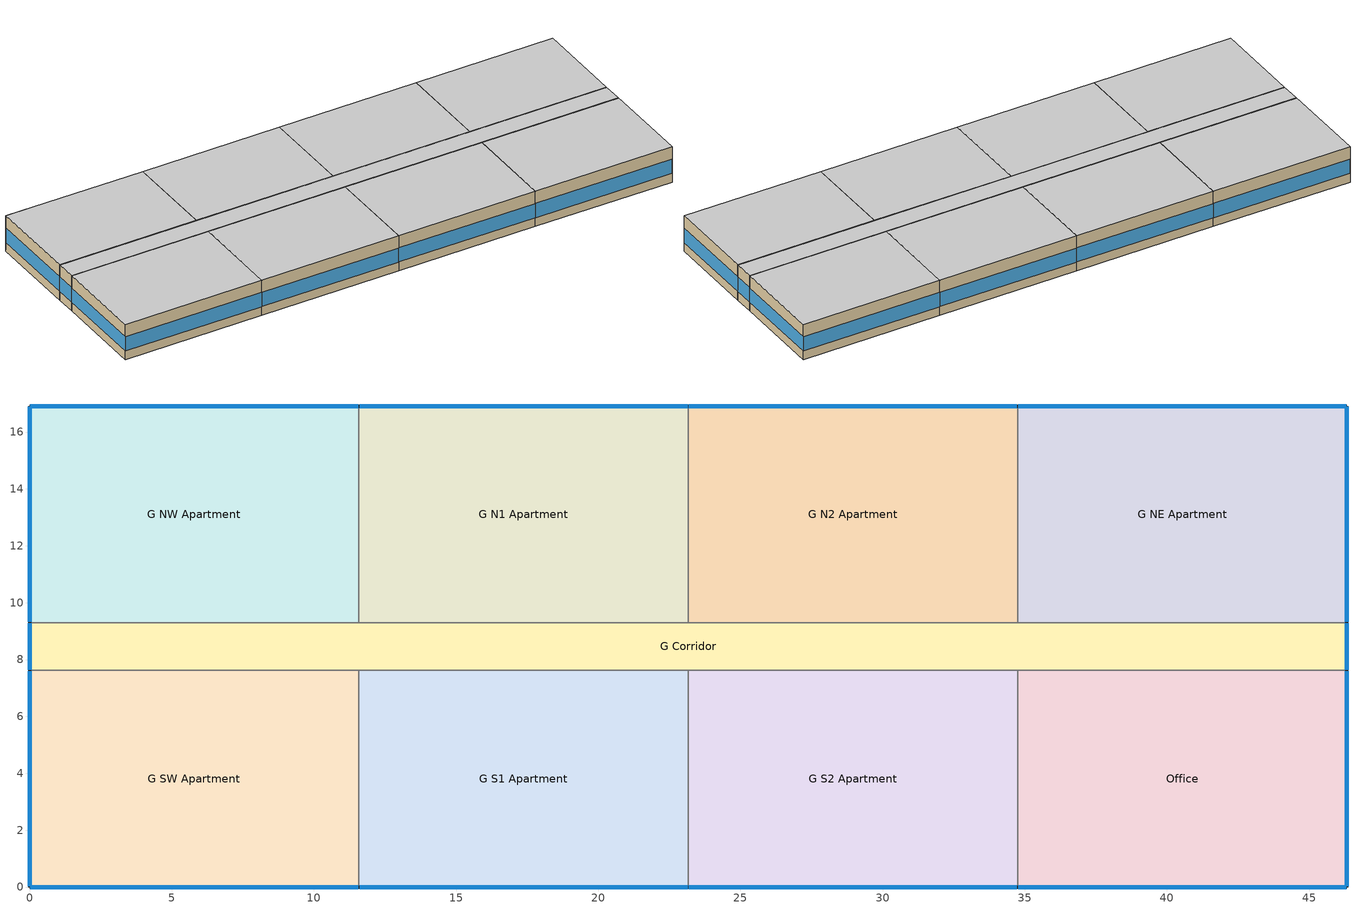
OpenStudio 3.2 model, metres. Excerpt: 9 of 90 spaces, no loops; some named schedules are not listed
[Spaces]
G S1 Apartment
 floor ground: 23.16,7.62 23.16,0 11.58,0 11.58,7.62 z0
 wall outside: 11.58,0 23.16,0 z0:3.05
 wall to G S2 Apartment: 23.16,0 23.16,7.62 z0:3.05
 wall to G Corridor: 23.16,7.62 11.58,7.62 z0:3.05
 wall to G SW Apartment: 11.58,7.62 11.58,0 z0:3.05
 window (BTAP-Ext-FixedWindow:U=0.190 SHGC=0.600): 11.61,0 23.14,0 z0.76:1.99
 ceiling to F2 S1 Apartment: 23.16,0 23.16,7.62 11.58,7.62 11.58,0 z3.05
Office
 floor ground: 46.33,7.62 46.33,0 34.75,0 34.75,7.62 z0
 wall outside: 34.75,0 46.33,0 46.33,7.62 z0:3.05
 wall to G S2 Apartment: 34.75,7.62 34.75,0 z0:3.05
 wall to G Corridor: 46.33,7.62 34.75,7.62 z0:3.05
 window (BTAP-Ext-FixedWindow:U=0.190 SHGC=0.600): 46.33,0.03 46.33,7.59 / 34.77,0 46.3,0 z0.76:1.99
 ceiling to F2 SE Apartment: 46.33,0 46.33,7.62 34.75,7.62 34.75,0 z3.05
G S2 Apartment
 floor ground: 34.75,7.62 34.75,0 23.16,0 23.16,7.62 z0
 wall outside: 23.16,0 34.75,0 z0:3.05
 wall to G Corridor: 34.75,7.62 23.16,7.62 z0:3.05
 window (BTAP-Ext-FixedWindow:U=0.190 SHGC=0.600): 23.19,0 34.72,0 z0.76:1.99
 ceiling to F2 S2 Apartment: 34.75,0 34.75,7.62 23.16,7.62 23.16,0 z3.05
G Corridor
 floor ground: 46.33,9.3 46.33,7.62 0,7.62 0,9.3 z0
 wall outside: 46.33,7.62 46.33,9.3 / 0,9.3 0,7.62 z0:3.05
 wall to G NW Apartment: 11.58,9.3 0,9.3 z0:3.05
 wall to G NE Apartment: 46.33,9.3 34.75,9.3 z0:3.05
 wall to G N1 Apartment: 23.16,9.3 11.58,9.3 z0:3.05
 wall to G SW Apartment: 0,7.62 11.58,7.62 z0:3.05
 wall to G N2 Apartment: 34.75,9.3 23.16,9.3 z0:3.05
 window (BTAP-Ext-FixedWindow:U=0.190 SHGC=0.600): 46.33,7.65 46.33,9.27 / 0,9.27 0,7.65 z0.76:2.02
 ceiling to F2 Corridor: 46.33,7.62 46.33,9.3 0,9.3 0,7.62 z3.05
G NW Apartment
 floor ground: 11.58,16.92 11.58,9.3 0,9.3 0,16.92 z0
 wall outside: 11.58,16.92 0,16.92 0,9.3 z0:3.05
 wall to G N1 Apartment: 11.58,9.3 11.58,16.92 z0:3.05
 window (BTAP-Ext-FixedWindow:U=0.190 SHGC=0.600): 11.56,16.92 0.03,16.92 / 0,16.89 0,9.32 z0.76:1.99
 ceiling to F2 NW Apartment: 11.58,9.3 11.58,16.92 0,16.92 0,9.3 z3.05
G N1 Apartment
 floor ground: 23.16,16.92 23.16,9.3 11.58,9.3 11.58,16.92 z0
 wall outside: 23.16,16.92 11.58,16.92 z0:3.05
 wall to G N2 Apartment: 23.16,9.3 23.16,16.92 z0:3.05
 window (BTAP-Ext-FixedWindow:U=0.190 SHGC=0.600): 23.14,16.92 11.61,16.92 z0.76:1.99
 ceiling to F2 N1 Apartment: 23.16,9.3 23.16,16.92 11.58,16.92 11.58,9.3 z3.05
G N2 Apartment
 floor ground: 34.75,16.92 34.75,9.3 23.16,9.3 23.16,16.92 z0
 wall outside: 34.75,16.92 23.16,16.92 z0:3.05
 wall to G NE Apartment: 34.75,9.3 34.75,16.92 z0:3.05
 window (BTAP-Ext-FixedWindow:U=0.190 SHGC=0.600): 34.72,16.92 23.19,16.92 z0.76:1.99
 ceiling to F2 N2 Apartment: 34.75,9.3 34.75,16.92 23.16,16.92 23.16,9.3 z3.05
G NE Apartment
 floor ground: 46.33,16.92 46.33,9.3 34.75,9.3 34.75,16.92 z0
 wall outside: 46.33,9.3 46.33,16.92 34.75,16.92 z0:3.05
 window (BTAP-Ext-FixedWindow:U=0.190 SHGC=0.600): 46.33,9.32 46.33,16.89 / 46.3,16.92 34.77,16.92 z0.76:1.99
 ceiling to F2 NE Apartment: 46.33,9.3 46.33,16.92 34.75,16.92 34.75,9.3 z3.05
G SW Apartment
 floor ground: 11.58,7.62 11.58,0 0,0 0,7.62 z0
 wall outside: 0,7.62 0,0 11.58,0 z0:3.05
 window (BTAP-Ext-FixedWindow:U=0.190 SHGC=0.600): 0.03,0 11.56,0 / 0,7.59 0,0.03 z0.76:1.99
 ceiling to F2 SW Apartment: 11.58,0 11.58,7.62 0,7.62 0,0 z3.05
[Site]
Toronto Pearson Intl AP_ON_CAN: Latitude {deg}=43.677; Longitude {deg}=-79.631; Time Zone {hr}=-5; Elevation {m}=173.4; Terrain=City
[Building]
HighriseApartment: North Axis {deg}=0; Default Construction Set=BTAP-Mass at hdd = 3890.0; Standards Number of Stories=10; Standards Number of Above Ground Stories=10; Standards Template=NECB2017; Standards Building Type=HighriseApartment
[Site:WaterMainsTemperature]
Calculation Method=Correlation; Annual Average Outdoor Air Temperature {C}=9.05833; Maximum Difference In Monthly Average Outdoor Air Temperatures {deltaC}=28.3
[Site:GroundTemperature:BuildingSurface]
19.527, 19.502, 19.536, 19.598, 20.002, 21.64, 22.225, 22.375, 21.449, 20.121, 19.802, 19.633
[SizingPeriod:DesignDay] Barometric Pressure {Pa}=99259; Sky Clearness=0; Rain Indicator=0; Snow Indicator=0; Day of Month=21; Daylight Saving Time Indicator=0; Humidity Indicating Type=Wetbulb; Dry-Bulb Temperature Range Modifier Type=DefaultMultipliers
Name | Maximum Dry-Bulb Temperature {C} | Daily Dry-Bulb Temperature Range {deltaC} | Humidity Indicating Conditions at Maximum Dry-Bulb | Wind Speed {m/s} | Wind Direction {deg} | Month | Day Type | Solar Model Indicator | ASHRAE Taub | ASHRAE Taud
Toronto Pearson Intl AP Ann Clg .4% Condns DB=>MWB | 31.3 | 9.7 | 22.4 | 6 | 270 | 7 | SummerDesignDay | ASHRAETau | 0.425 | 2.27
Toronto Pearson Intl AP Ann Htg 99.6% Condns DB | -18 | 0 | -18 | 5.2 | 0 | 1 | WinterDesignDay | ASHRAEClearSky
[Material:NoMass] Roughness=Smooth; Thermal Absorptance=0.9; Solar Absorptance=0.7
Name | Thermal Resistance {m2-K/W} | Visible Absorptance
Typical Carpet Pad; Typical Carpet Pad 1 | 0.21648 | 0.8
Typical Insulation 1 | 5.20402 | 0.7
Typical Insulation 2 | 3.32618 | 0.7
Typical Insulation 3 | 6.41024 | 0.7
Typical Carpet Pad 2 | 1.25503 | 0.8
Typical Carpet Pad 3; Typical Carpet Pad 4 | 2.57255 | 0.8
Typical Insulation 4 | 0.526298 | 0.7
Typical Insulation 5 | 0.526316 | 0.7
[Material]
Name | Roughness | Thickness {m} | Conductivity {W/m-K} | Density {kg/m3} | Specific Heat {J/kg-K} | Thermal Absorptance | Solar Absorptance | Visible Absorptance
G05 25mm wood | MediumSmooth | 0.0254 | 0.15 | 608 | 1630 | 0.9 | 0.5 | 0.5
100mm Normalweight concrete floor 1 | MediumSmooth | 0.1016 | 2.31 | 2322 | 832
G01 13mm gypsum board 1 | Smooth | 0.0127 | 0.16 | 800 | 1090 | 0.9 | 0.7 | 0.5
4 in. Normalweight Concrete Floor 1 | MediumRough | 0.1016 | 2.31 | 2322 | 832 | 0.9 | 0.7 | 0.7
1IN Stucco 1 | Smooth | 0.0253 | 0.6918 | 1858 | 837 | 0.9 | 0.7 | 0.92
8IN CONCRETE HW RefBldg 1 | Rough | 0.2032 | 1.311 | 2240 | 836.8 | 0.9 | 0.7 | 0.7
1/2IN Gypsum 1 | Smooth | 0.0127 | 0.16 | 784.9 | 830 | 0.9 | 0.4 | 0.4
Metal Roof Surface 1; F08 Metal surface 1 | Smooth | 0.0008 | 45.28 | 7824 | 500 | 0.9 | 0.7 | 0.7
6 in. Normalweight Concrete Floor 1; 6 in. Normalweight Concrete Floor 2; 6 in. Normalweight Concrete Floor 3 | MediumRough | 0.1524 | 2.31 | 2322 | 832 | 0.9 | 0.7 | 0.7
[Construction]
BTAP-Int-Partition; BTAP-Int-Door: G05 25mm wood
BTAP-Int-Floor: 100mm Normalweight concrete floor 1, Typical Carpet Pad
BTAP-Int-Wall: G01 13mm gypsum board 1, G01 13mm gypsum board 1
BTAP-Int-Ceiling: Typical Carpet Pad, 100mm Normalweight concrete floor 1
BTAP-Int-Window: SimpleGlazing
BTAP-Ext-Floor-Mass:U-0.183: Typical Insulation 1, 4 in. Normalweight Concrete Floor 1, Typical Carpet Pad 1
BTAP-Ext-Wall-Mass:U-0.278: 1IN Stucco 1, 8IN CONCRETE HW RefBldg 1, Typical Insulation 2, 1/2IN Gypsum 1
BTAP-Ext-Roof-Metal:U-0.156: Metal Roof Surface 1, Typical Insulation 3
BTAP-Grnd-Floor-Mass:U-0.757: 6 in. Normalweight Concrete Floor 1, Typical Carpet Pad 2
BTAP-Grnd-Wall-Mass:U-0.379: 6 in. Normalweight Concrete Floor 2, Typical Carpet Pad 3
BTAP-Grnd-Roof-Mass:U-0.379: 6 in. Normalweight Concrete Floor 3, Typical Carpet Pad 4
BTAP-Ext-FixedWindow:U=0.190 SHGC=0.600; BTAP-Ext-GlassDoors:U=0.190 SHGC=0.600; BTAP-Ext-Skylights:U=0.190 SHGC=0.600; BTAP-Ext-DaylightDomes:U=0.190 SHGC=0.600; BTAP-Ext-DaylightDiffuser:U=0.190 SHGC=0.600: SimpleGlazing:U=0.190 SHGC=0.600
BTAP-Ext-Door:U-1.9: F08 Metal surface 1, Typical Insulation 4
BTAP-Ext-OverHeadDoor:U-1.9: Typical Insulation 5
[DefaultConstructionSet]
BTAP-Mass at hdd = 3890.0: Default Exterior Surface Constructions=BTAP-Mass at hdd = 3890.0; Default Interior Surface Constructions=Default Surface Constructions 2; Default Ground Contact Surface Constructions=BTAP-Mass at hdd = 3890.0 1; Default Exterior SubSurface Constructions=BTAP-Mass at hdd = 3890.0; Default Interior SubSurface Constructions=Default Sub Surface Constructions 2; Interior Partition Construction=BTAP-Int-Partition
[DefaultSurfaceConstructions]
Name | Floor Construction | Wall Construction | Roof Ceiling Construction
Default Surface Constructions 2 | BTAP-Int-Floor | BTAP-Int-Wall | BTAP-Int-Ceiling
BTAP-Mass at hdd = 3890.0 | BTAP-Ext-Floor-Mass:U-0.183 | BTAP-Ext-Wall-Mass:U-0.278 | BTAP-Ext-Roof-Metal:U-0.156
BTAP-Mass at hdd = 3890.0 1 | BTAP-Grnd-Floor-Mass:U-0.757 | BTAP-Grnd-Wall-Mass:U-0.379 | BTAP-Grnd-Roof-Mass:U-0.379
[DefaultSubSurfaceConstructions]
Name | Fixed Window Construction | Operable Window Construction | Door Construction | Glass Door Construction | Overhead Door Construction | Skylight Construction | Tubular Daylight Dome Construction | Tubular Daylight Diffuser Construction
Default Sub Surface Constructions 2 | BTAP-Int-Window | BTAP-Int-Window | BTAP-Int-Door
BTAP-Mass at hdd = 3890.0 | BTAP-Ext-FixedWindow:U=0.190 SHGC=0.600 | BTAP-Ext-FixedWindow:U=0.190 SHGC=0.600 | BTAP-Ext-Door:U-1.9 | BTAP-Ext-GlassDoors:U=0.190 SHGC=0.600 | BTAP-Ext-OverHeadDoor:U-1.9 | BTAP-Ext-Skylights:U=0.190 SHGC=0.600 | BTAP-Ext-DaylightDomes:U=0.190 SHGC=0.600 | BTAP-Ext-DaylightDiffuser:U=0.190 SHGC=0.600
[WindowMaterial:SimpleGlazingSystem] Solar Heat Gain Coefficient=0.6; Visible Transmittance=0.21
Name | U-Factor {W/m2-K}
SimpleGlazing | 2.2
SimpleGlazing:U=0.190 SHGC=0.600 | 1.9
[Space] Building Story=Building Story 1; Part of Total Floor Area=Yes
Name | Space Type | Thermal Zone
G S1 Apartment | Space Function Dwelling units general | DU_BT=Space Function_ST=Dwelling units general_FL=Building Story 1_SCHG 3
Office | Space Function Dwelling units general 1 | DU_BT=Space Function_ST=Dwelling units general_FL=Building Story 1_SCHG 4
G N2 Apartment | Space Function Dwelling units general | DU_BT=Space Function_ST=Dwelling units general_FL=Building Story 1_SCHG 2
G S2 Apartment | Space Function Dwelling units general | DU_BT=Space Function_ST=Dwelling units general_FL=Building Story 1_SCHG 1
G Corridor | Space Function Corridor/Transition area other-sch-G | WILD_ST=Corridor/Transition area other-sch-G_FL=Building Story 1_SCH=G
G NW Apartment | Space Function Dwelling units general | DU_BT=Space Function_ST=Dwelling units general_FL=Building Story 1_SCHG
G N1 Apartment | Space Function Dwelling units general | DU_BT=Space Function_ST=Dwelling units general_FL=Building Story 1_SCHG 6
G SW Apartment | Space Function Dwelling units general | DU_BT=Space Function_ST=Dwelling units general_FL=Building Story 1_SCHG 7
G NE Apartment | Space Function Dwelling units general | DU_BT=Space Function_ST=Dwelling units general_FL=Building Story 1_SCHG 5
[EvaporativeFluidCooler:SingleSpeed]
Central Tower: Design Air Flow Rate {m3/s}=autosize; Fan Power at Design Air Flow Rate {W}=autosize; Design Spray Water Flow Rate {m3/s}=0.002208; Performance Input Method=UFactorTimesAreaAndDesignWaterFlowRate; U-factor Times Area Value at Design Air Flow Rate {W/K}=autosize; Design Water Flow Rate {m3/s}=autosize; Capacity Control=FanCycling; Sizing Factor=1; Evaporation Loss Mode=SaturatedExit; Drift Loss Percent {percent}=0.008; Blowdown Calculation Mode=ConcentrationRatio; Blowdown Concentration Ratio=3
[BuildingStory]
Building Story 1: Nominal Z Coordinate {m}=0
[SpaceType] Standards Building Type=Space Function
Name | Default Schedule Set | Design Specification Outdoor Air Object | Standards Space Type
Space Function Dwelling units general 1 | Space Function Dwelling units general 1 Schedule Set | Space Function Dwelling units general 1 Ventilation | Dwelling units general
Space Function Corridor/Transition area other-sch-G | Space Function Corridor/Transition area other-sch-G Schedule Set | Space Function Corridor/Transition area other-sch-G Ventilation | Corridor/Transition area other-sch-G
Space Function Dwelling units general | Space Function Dwelling units general Schedule Set | Space Function Dwelling units general Ventilation | Dwelling units general
[People:Definition] Number of People Calculation Method=People/Area; Fraction Radiant=0.3
Name | People per Space Floor Area {person/m2}
Space Function Corridor/Transition area other-sch-G People Definition | 0.0100036
Space Function Dwelling units general People Definition; Space Function Dwelling units general 1 People Definition | 0.0400145
[People] Work Efficiency Schedule=Work Efficiency Schedule; Clothing Insulation Schedule=Clothing Schedule; Air Velocity Schedule=Air Velocity Schedule; Multiplier=1
Name | People Definition | Space or SpaceType
Space Function Corridor/Transition area other-sch-G People | Space Function Corridor/Transition area other-sch-G People Definition | Space Function Corridor/Transition area other-sch-G
Space Function Dwelling units general People | Space Function Dwelling units general People Definition | Space Function Dwelling units general
Space Function Dwelling units general 1 People | Space Function Dwelling units general 1 People Definition | Space Function Dwelling units general 1
[Lights:Definition] Design Level Calculation Method=Watts/Area; Fraction Radiant=0.5; Fraction Visible=0.2
Name | Watts per Space Floor Area {W/m2}
Space Function Corridor/Transition area other-sch-G Lights Definition | 7.10258
Space Function Dwelling units general Lights Definition; Space Function Dwelling units general 1 Lights Definition | 5.00182
[Lights] Fraction Replaceable=1
Name | Lights Definition | Space or SpaceType
Space Function Corridor/Transition area other-sch-G Lights | Space Function Corridor/Transition area other-sch-G Lights Definition | Space Function Corridor/Transition area other-sch-G
Space Function Dwelling units general Lights | Space Function Dwelling units general Lights Definition | Space Function Dwelling units general
Space Function Dwelling units general 1 Lights | Space Function Dwelling units general 1 Lights Definition | Space Function Dwelling units general 1
[DesignSpecification:OutdoorAir] Outdoor Air Method=Sum
Name | Outdoor Air Flow per Floor Area {m3/s-m2}
Space Function Corridor/Transition area other-sch-G Ventilation | 0.000254
Space Function Dwelling units general Ventilation; Space Function Dwelling units general 1 Ventilation | 0.0003048
[DefaultScheduleSet] Number of People Schedule=NECB-G-Occupancy; People Activity Level Schedule=NECB-Activity; Lighting Schedule=NECB-G-Lighting; Electric Equipment Schedule=NECB-G-Electric-Equipment; Infiltration Schedule=Always On
Space Function Corridor/Transition area other-sch-G Schedule Set; Space Function Dwelling units general Schedule Set; Space Function Dwelling units general 1 Schedule Set
[ThermostatSetpoint:DualSetpoint] Heating Setpoint Temperature Schedule=NECB-G-Thermostat Setpoint-Heating; Cooling Setpoint Temperature Schedule=NECB-G-Thermostat Setpoint-Cooling
Space Function Dwelling units general Thermostat 159; Space Function Dwelling units general Thermostat 183; Space Function Dwelling units general Thermostat 198; Space Function Dwelling units general Thermostat 200; Space Function Dwelling units general 1 Thermostat 3; Space Function Dwelling units general Thermostat 202; Space Function Dwelling units general Thermostat 209; Space Function Dwelling units general Thermostat 222; Space Function Corridor/Transition area other-sch-G Thermostat 25
[ElectricEquipment:Definition] Design Level Calculation Method=Watts/Area; Watts per Space Floor Area {W/m2}=5.00182; Fraction Radiant=0.5
Space Function Dwelling units general Elec Equip Definition; Space Function Dwelling units general 1 Elec Equip Definition
[ElectricEquipment]
Name | Electric Equipment Definition | Space or SpaceType
Space Function Dwelling units general Elec Equip | Space Function Dwelling units general Elec Equip Definition | Space Function Dwelling units general
Space Function Dwelling units general 1 Elec Equip | Space Function Dwelling units general 1 Elec Equip Definition | Space Function Dwelling units general 1
[SpaceInfiltration:DesignFlowRate] Schedule=Always On Discrete; Design Flow Rate Calculation Method=Flow/ExteriorArea; Flow per Exterior Surface Area {m3/s-m2}=0.00025; Constant Term Coefficient=0; Temperature Term Coefficient=0; Velocity Term Coefficient=0.224; Velocity Squared Term Coefficient=0
Name | Space or SpaceType
G Corridor Infiltration | G Corridor
G N1 Apartment Infiltration | G N1 Apartment
G N2 Apartment Infiltration | G N2 Apartment
G NE Apartment Infiltration | G NE Apartment
G NW Apartment Infiltration | G NW Apartment
G S1 Apartment Infiltration | G S1 Apartment
G S2 Apartment Infiltration | G S2 Apartment
G SW Apartment Infiltration | G SW Apartment
Office Infiltration | Office
[ThermalZone] Use Ideal Air Loads=No
Name | Thermostat
DU_BT=Space Function_ST=Dwelling units general_FL=Building Story 1_SCHG | Space Function Dwelling units general Thermostat 159
DU_BT=Space Function_ST=Dwelling units general_FL=Building Story 1_SCHG 1 | Space Function Dwelling units general Thermostat 183
DU_BT=Space Function_ST=Dwelling units general_FL=Building Story 1_SCHG 2 | Space Function Dwelling units general Thermostat 198
DU_BT=Space Function_ST=Dwelling units general_FL=Building Story 1_SCHG 3 | Space Function Dwelling units general Thermostat 200
DU_BT=Space Function_ST=Dwelling units general_FL=Building Story 1_SCHG 4 | Space Function Dwelling units general 1 Thermostat 3
DU_BT=Space Function_ST=Dwelling units general_FL=Building Story 1_SCHG 5 | Space Function Dwelling units general Thermostat 202
DU_BT=Space Function_ST=Dwelling units general_FL=Building Story 1_SCHG 6 | Space Function Dwelling units general Thermostat 209
DU_BT=Space Function_ST=Dwelling units general_FL=Building Story 1_SCHG 7 | Space Function Dwelling units general Thermostat 222
WILD_ST=Corridor/Transition area other-sch-G_FL=Building Story 1_SCH=G | Space Function Corridor/Transition area other-sch-G Thermostat 25
[AvailabilityManager:NightCycle] Applicability Schedule=Always On Discrete; Control Type=CycleOnAny; Thermostat Tolerance {deltaC}=1; Cycling Run Time {s}=3600
Availability Manager Night Cycle 1; Availability Manager Night Cycle 2
[HeatExchanger:AirToAir:SensibleAndLatent] Availability Schedule=Always On Discrete; Nominal Supply Air Flow Rate {m3/s}=autosize; Sensible Effectiveness at 100% Heating Air Flow=0.5; Latent Effectiveness at 100% Heating Air Flow=0.5; Sensible Effectiveness at 75% Heating Air Flow=0.5; Latent Effectiveness at 75% Heating Air Flow=0.5; Sensible Effectiveness at 100% Cooling Air Flow=0.5; Latent Effectiveness at 100% Cooling Air Flow=0.5; Sensible Effectiveness at 75% Cooling Air Flow=0.5; Latent Effectiveness at 75% Cooling Air Flow=0.5; Supply Air Outlet Temperature Control=Yes; Heat Exchanger Type=Rotary; Frost Control Type=ExhaustOnly; Threshold Temperature {C}=-23.3; Initial Defrost Time Fraction=0.167; Rate of Defrost Time Fraction Increase {1/K}=1.44; Economizer Lockout=Yes
Name | Nominal Electric Power {W}
sys_1|doas|shr>none|sc>dx|sh>c-hw|ssf>cv|zh>b-hw|zc>ptac|srf>none| ERV | 1593.96
sys_4|mixed|shr>none|sc>dx|sh>c-g|ssf>cv|zh>b-hw|zc>none|srf>none| ERV | 191.529
[SetpointManager:OutdoorAirPretreat] Minimum Setpoint Temperature {C}=-99; Maximum Setpoint Temperature {C}=99; Minimum Setpoint Humidity Ratio {kgWater/kgDryAir}=1e-05; Maximum Setpoint Humidity Ratio {kgWater/kgDryAir}=1
Setpoint Manager Outdoor Air Pretreat 1; Setpoint Manager Outdoor Air Pretreat 2
[Schedule:Ruleset]
Clothing Schedule: Default Day Schedule=Clothing Schedule Default Winter Clothes
Air Velocity Schedule: Default Day Schedule=Air Velocity Schedule Default
Work Efficiency Schedule: Default Day Schedule=Work Efficiency Schedule Default
NECB-G-Occupancy: Default Day Schedule=NECB-G-Occupancy Default
NECB-Activity: Default Day Schedule=NECB-Activity Default; Summer Design Day Schedule=NECB-Activity Summer Design Day; Winter Design Day Schedule=NECB-Activity Winter Design Day
NECB-G-Lighting: Default Day Schedule=NECB-G-Lighting Default
NECB-G-Electric-Equipment: Default Day Schedule=NECB-G-Electric-Equipment Default
Always On: Default Day Schedule=Always On Default
NECB-G-Thermostat Setpoint-Heating: Default Day Schedule=NECB-G-Thermostat Setpoint-Heating Default
NECB-G-Thermostat Setpoint-Cooling: Default Day Schedule=NECB-G-Thermostat Setpoint-Cooling Default
[Schedule:Day]
NECB-G-Occupancy Default: 7, 0, 0.9, 8, 0, 0.7, 9, 0, 0.4, 17, 0, 0.3, 18, 0, 0.5, 24, 0, 0.9
NECB-Activity Default; NECB-Activity Winter Design Day; NECB-Activity Summer Design Day: 24, 0, 130
NECB-G-Lighting Default: 1, 0, 0.3, 6, 0, 0, 7, 0, 0.2, 9, 0, 0.5, 19, 0, 0, 22, 0, 0.9, 23, 0, 0.8, 24, 0, 0.6
NECB-G-Thermostat Setpoint-Heating Default: 1, 0, 22, 7, 0, 18, 8, 0, 20, 24, 0, 22
NECB-G-Thermostat Setpoint-Cooling Default: 24, 0, 24
[Schedule:Rule] Date Specification Type=DateRange; Start Month=1; Start Day=1; End Month=12; End Day=31
Name | Schedule Ruleset | Rule Order | Day Schedule | Apply Monday | Apply Tuesday | Apply Wednesday | Apply Thursday | Apply Friday | Apply Saturday | Apply Sunday
Schedule Rule 2 | NECB-G-Occupancy | 2 | NECB-G-Occupancy Default|Wkdy Day | Yes | Yes | Yes | Yes | Yes
Schedule Rule 3 | NECB-G-Occupancy | 1 | NECB-G-Occupancy Sat Day |  |  |  |  |  | Yes
Schedule Rule 4 | NECB-G-Occupancy | 0 | NECB-G-Occupancy Sun|Hol Day |  |  |  |  |  |  | Yes
Schedule Rule 5 | NECB-G-Lighting | 2 | NECB-G-Lighting Default|Wkdy Day | Yes | Yes | Yes | Yes | Yes
Schedule Rule 6 | NECB-G-Lighting | 1 | NECB-G-Lighting Sat Day |  |  |  |  |  | Yes
Schedule Rule 11 | NECB-G-Thermostat Setpoint-Heating | 2 | NECB-G-Thermostat Setpoint-Heating Default|Wkdy Day | Yes | Yes | Yes | Yes | Yes
Schedule Rule 12 | NECB-G-Thermostat Setpoint-Heating | 1 | NECB-G-Thermostat Setpoint-Heating Sat Day |  |  |  |  |  | Yes
Schedule Rule 13 | NECB-G-Thermostat Setpoint-Heating | 0 | NECB-G-Thermostat Setpoint-Heating Sun|Hol Day |  |  |  |  |  |  | Yes
Schedule Rule 14 | NECB-G-Thermostat Setpoint-Cooling | 2 | NECB-G-Thermostat Setpoint-Cooling Default|Wkdy Day | Yes | Yes | Yes | Yes | Yes
Schedule Rule 15 | NECB-G-Thermostat Setpoint-Cooling | 1 | NECB-G-Thermostat Setpoint-Cooling Sat Day |  |  |  |  |  | Yes
Schedule Rule 16 | NECB-G-Thermostat Setpoint-Cooling | 0 | NECB-G-Thermostat Setpoint-Cooling Sun|Hol Day |  |  |  |  |  |  | Yes
[Schedule:Constant]
Always On Discrete: Value=1
